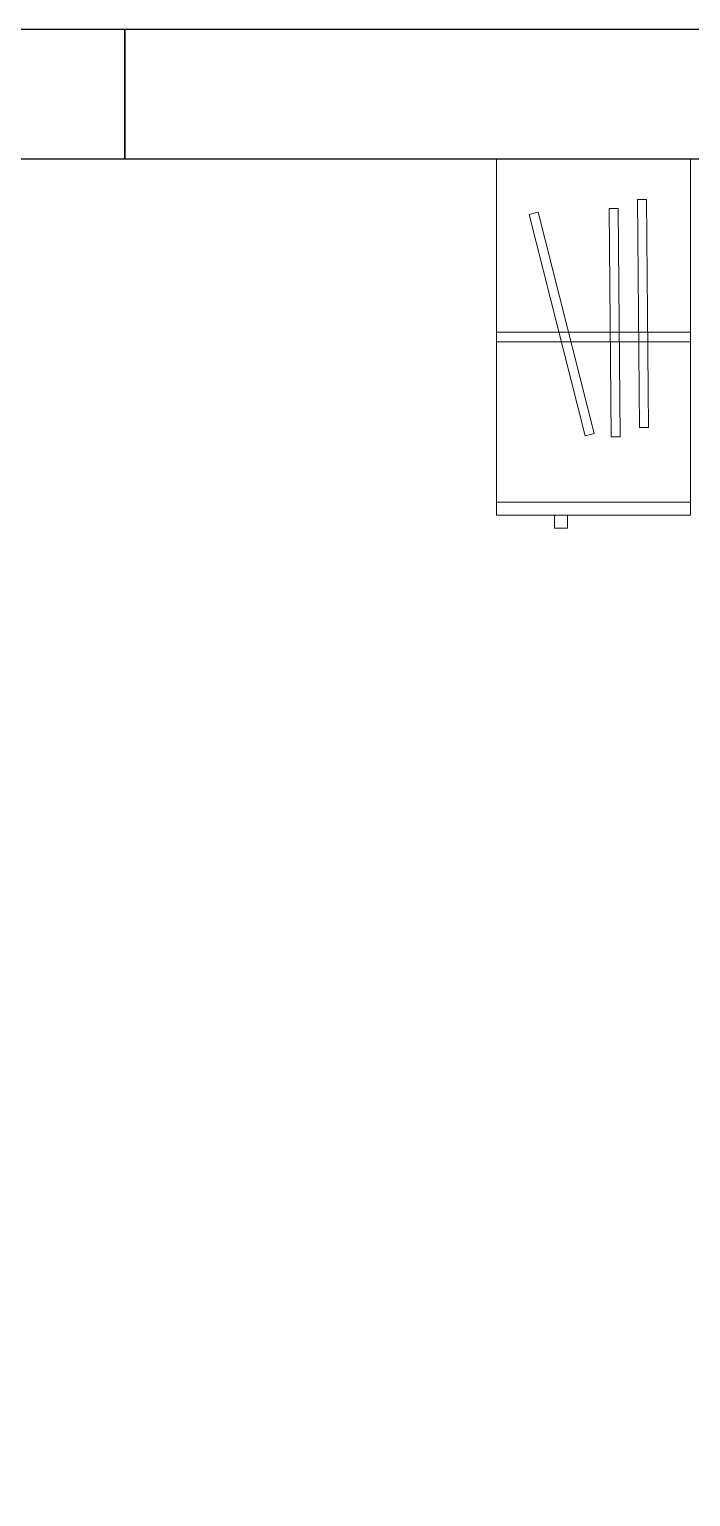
# Model space of a CAD drawing. Header units: millimetres. Extents: x -4 to 86791, y -1 to 44030.
# Drawn here: x 54097 to 55118, y 28503 to 30768 of the extents above; entities that cross this region are included whole.
import ezdxf

# ---------------------------------------------------------------- set-up
doc = ezdxf.new("R2010")
doc.units = ezdxf.units.MM
doc.layers.add('2CONTINUOUS', color=2, linetype='Continuous')
doc.layers.add('5.\\M+3C3A2\\M+3C8A3', color=4, linetype='Continuous')
doc.layers.add('Arch', color=8, linetype='Continuous', lineweight=0)

# ---------------------------------------------------------------- blocks, each defined once
blk = doc.blocks.new('VUFASU3')
at = {"layer": '2CONTINUOUS', "ltscale": 10}
blk.add_line((271400.8, -506.6), (271400.8, -306.6), dxfattribs=at)
blk.add_lwpolyline([(271400.8, -306.6), (258926.3, -306.6), (258926.3, -3404.6), (259596.3, -3404.6), (259596.3, -826.6), (264073.3, -826.6), (264073.3, -1056.6), (264893.3, -1056.6), (264893.3, -606.6), (269773.3, -606.6), (269773.3, -931.6), (270427.3, -931.6), (270427.3, -506.6), (271400.8, -506.6)], dxfattribs=at)
at = {"layer": '5.\\M+3C3A2\\M+3C8A3', "ltscale": 10}
blk.add_lwpolyline([(272300.8, -306.6), (271400.8, -306.6), (271400.8, -506.6), (272300.8, -506.6)], close=True, dxfattribs=at)
blk = doc.blocks.new('arrttt')
at = {"layer": 'Arch', "color": 6}
for p, q in [((883190.8, 53558.7), (882890.8, 53558.7)), ((882890.8, 53558.7), (882890.8, 53008.7)), ((883190.8, 53008.7), (883190.8, 53558.7)), ((882958.9, 53496.3), (882955.8, 53144.1)), ((882972.9, 53496.2), (882958.9, 53496.3)), ((882969.8, 53144), (882972.9, 53496.2)), ((883002.8, 53482.1), (882999.7, 53130)), ((883016.8, 53482), (883002.8, 53482.1)), ((883013.7, 53129.9), (883016.8, 53482)), ((883126.4, 53476.3), (883040, 53134.9)), ((883053.6, 53131.5), (883140, 53472.9)), ((883140, 53472.9), (883126.4, 53476.3)), ((882890.8, 53291.2), (883190.8, 53291.2)), ((882890.8, 53276.2), (883190.8, 53276.2)), ((882955.8, 53144.1), (882969.8, 53144)), ((883040, 53134.9), (883053.6, 53131.5)), ((882999.7, 53130), (883013.7, 53129.9)), ((883190.8, 53028.7), (882890.8, 53028.7)), ((882890.8, 53008.7), (883190.8, 53008.7)), ((883100.8, 53008.7), (883080.8, 53008.7)), ((883080.8, 53008.7), (883080.8, 52988.7)), ((883100.8, 52988.7), (883100.8, 53008.7)), ((883080.8, 52988.7), (883100.8, 52988.7))]:
    blk.add_line(p, q, dxfattribs=at)

msp = doc.modelspace()

# ---------------------------------------------------------------- block references
at = {"ltscale": 10}
msp.add_blockref('VUFASU3', (-217155.9, 31074.2), dxfattribs=at)
at = {"xscale": -1}
msp.add_blockref('arrttt', (938009.2, -22991.1), dxfattribs=at)

doc.saveas('drawing.dxf')
